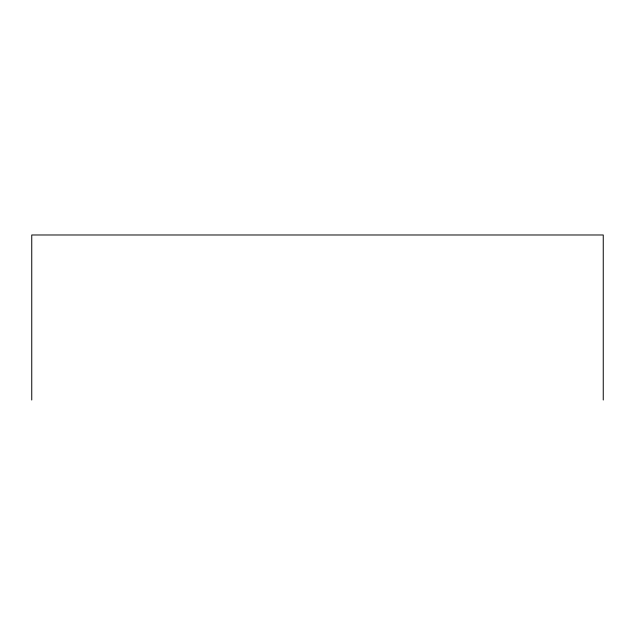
<?xml version="1.0" encoding="UTF-8"?>
<svg xmlns="http://www.w3.org/2000/svg" width="635" height="635" viewBox="0 0 635 635"><rect width="100%" height="100%" fill="white"/><g stroke="black" fill="none" stroke-linecap="round" stroke-linejoin="round"><path stroke-width="0.95" d="M603.25 400.018L603.25 234.982L31.75 234.982L31.75 400.018"/></g></svg>
